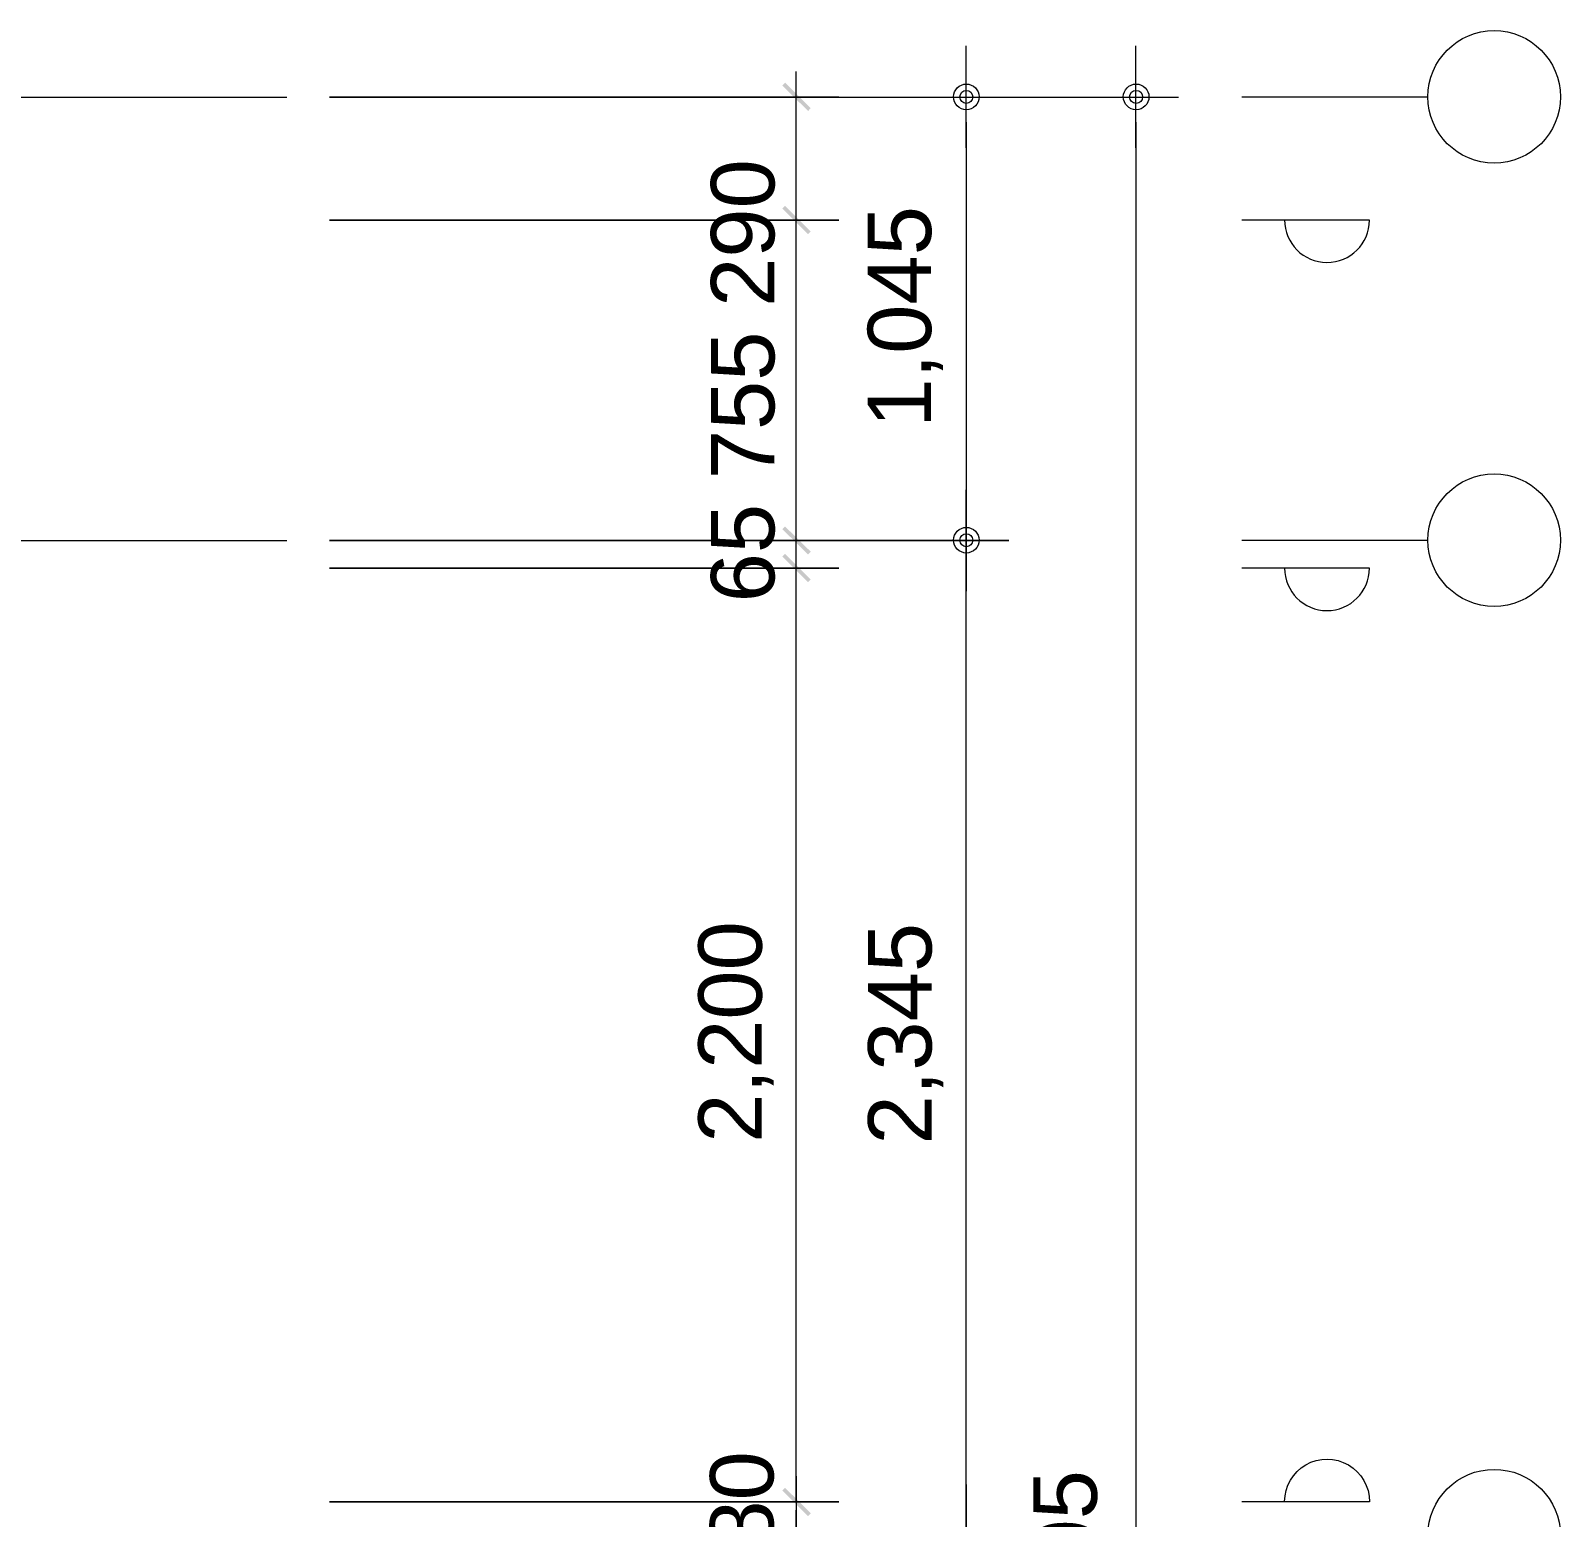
# Model space of a CAD drawing. Header units: millimetres. Extents: x 906 to 41302, y 848 to 28850.
# Drawn here: x 28660 to 32264, y 13075 to 16578 of the extents above; entities that cross this region are included whole.
import ezdxf

# ---------------------------------------------------------------- set-up
doc = ezdxf.new("R2010")
doc.units = ezdxf.units.MM
for name, color, linetype in [('PDF_0', 7, 'Continuous'), ('PDF_A-ST-AXIS-CEN', 7, 'Continuous'), ('PDF_A-ST-AXIS-DIM', 7, 'Continuous'), ('PDF_문자', 7, 'Continuous')]:
    doc.layers.add(name, color=color, linetype=linetype)
doc.styles.add('PDF Arial', font='arial.ttf')

msp = doc.modelspace()

# ---------------------------------------------------------------- linework, layer by layer
at = {"layer": 'PDF_0', "lineweight": 13}
for points in [[(30864.2, 16301.5), (30864.2, 16541.8)], [(31264.2, 16301.5), (31264.2, 16541.8)]]:
    msp.add_lwpolyline(points, dxfattribs=at)
for points in [[(30864.2, 15256.9), (30864.2, 15496.1)], [(30864.2, 12911.7), (30864.2, 13151.9)]]:
    msp.add_lwpolyline(points, close=True, dxfattribs=at)
for centre, radius in [((30864.7, 16421.6), 30.2), ((30864.7, 16421.6), 15.3), ((31264.8, 16421.6), 30.2), ((31264.8, 16421.6), 15.3), ((30864.7, 15377.1), 30.2), ((30864.7, 15377.1), 30.2), ((30864.7, 15377.1), 15.3), ((30864.7, 15377.1), 15.3)]:
    msp.add_circle(centre, radius, dxfattribs=at)
at = {"layer": 'PDF_0', "transparency": 33554559}
for points in [[(30437.7, 16455), (30431.3, 16448.6), (30498, 16394.7)], [(30431.3, 16448.6), (30498, 16394.7), (30491.7, 16388.3)], [(30498, 16104.7), (30431.3, 16158.6), (30437.7, 16165)], [(30498, 16104.7), (30431.3, 16158.6), (30437.7, 16165)], [(30491.7, 16098.3), (30498, 16104.7), (30431.3, 16158.6)], [(30491.7, 16098.3), (30498, 16104.7), (30431.3, 16158.6)], [(30437.7, 15409.3), (30431.3, 15403), (30498, 15350.1)], [(30437.7, 15409.3), (30431.3, 15403), (30498, 15350.1)], [(30431.3, 15403), (30498, 15350.1), (30491.7, 15343.7)], [(30431.3, 15403), (30498, 15350.1), (30491.7, 15343.7)], [(30498, 15284.5), (30431.3, 15338.4), (30437.7, 15344.8)], [(30498, 15284.5), (30431.3, 15338.4), (30437.7, 15344.8)], [(30491.7, 15278.1), (30498, 15284.5), (30431.3, 15338.4)], [(30491.7, 15278.1), (30498, 15284.5), (30431.3, 15338.4)], [(30437.7, 13144.5), (30431.3, 13138.2), (30498, 13084.2)], [(30437.7, 13144.5), (30431.3, 13138.2), (30498, 13084.2)], [(30431.3, 13138.2), (30498, 13084.2), (30491.7, 13077.8)], [(30431.3, 13138.2), (30498, 13084.2), (30491.7, 13077.8)]]:
    msp.add_solid(points, dxfattribs=at)
at = {"layer": 'PDF_A-ST-AXIS-CEN', "lineweight": 5}
for points in [[(27764.3, 16421.1), (29264, 16421.1)], [(27764.3, 15376.5), (29264, 15376.5)]]:
    msp.add_lwpolyline(points, dxfattribs=at)
at = {"layer": 'PDF_A-ST-AXIS-DIM', "lineweight": 13}
for points in [[(30464.1, 16071.9), (30464.1, 16131.1), (30464.1, 16421.1), (30464.1, 16481.4)], [(30564.7, 16421.1), (29364.5, 16421.1), (31364.8, 16421.1)], [(29364.5, 16421.1), (30964.7, 16421.1)], [(31952.2, 16421.1), (31514, 16421.1)], [(30864.2, 16361.8), (30864.2, 15436.9)], [(31264.2, 16361.8), (31264.2, 9176.8)], [(30464.1, 15376.5), (30464.1, 16131.1)], [(30464.1, 15251.7), (30464.1, 15310.9), (30464.1, 15376.5), (30464.1, 15436.9)], [(31952.2, 15376.5), (31514, 15376.5)], [(30464.1, 13172), (30464.1, 13111.7), (30464.1, 15310.9)], [(30864.2, 13091.6), (30864.2, 15316.2)], [(30464.1, 13111.7), (30464.1, 13031.3), (30464.1, 12972)], [(30464.1, 12951.9), (30464.1, 13031.3), (30464.1, 13091.6)]]:
    msp.add_lwpolyline(points, dxfattribs=at)
for points in [[(30564.7, 16131.1), (29364.5, 16131.1)], [(30964.7, 15376.5), (29364.5, 15376.5), (30564.7, 15376.5), (29364.5, 15376.5)], [(30564.7, 15310.9), (29364.5, 15310.9)], [(30564.7, 13111.7), (29364.5, 13111.7)]]:
    msp.add_lwpolyline(points, close=True, dxfattribs=at)
for points in [[(31614.6, 16131.7, 1), (31814.6, 16131.1), (31514, 16131.1)], [(31614.6, 15311.4, 1), (31814.6, 15310.9), (31514, 15310.9)], [(31614.6, 13112.2, -1), (31814.6, 13111.7), (31514, 13111.7)]]:
    msp.add_lwpolyline(points, format="xyb", dxfattribs=at)
for centre in [(32108.3, 16421.6), (32108.3, 15377.1), (32108.3, 13031.8)]:
    msp.add_circle(centre, 156.1, dxfattribs=at)

# ---------------------------------------------------------------- texts
at = {"layer": 'PDF_문자', "char_height": 149.38, "attachment_point": 7, "rotation": 90, "style": 'PDF Arial'}
for s, insert in [('65 755 290', (30414.6, 15230.5)), ('1,045', (30809.5, 15642.2)), ('2,200', (30410.5, 13957.3)), ('2,345', (30810.5, 13953.1)), ('80 80', (30412.4, 12708.5)), ('7,305', (31200, 12664))]:
    msp.add_mtext(s, dxfattribs=dict(at, insert=insert))

doc.saveas('drawing.dxf')
